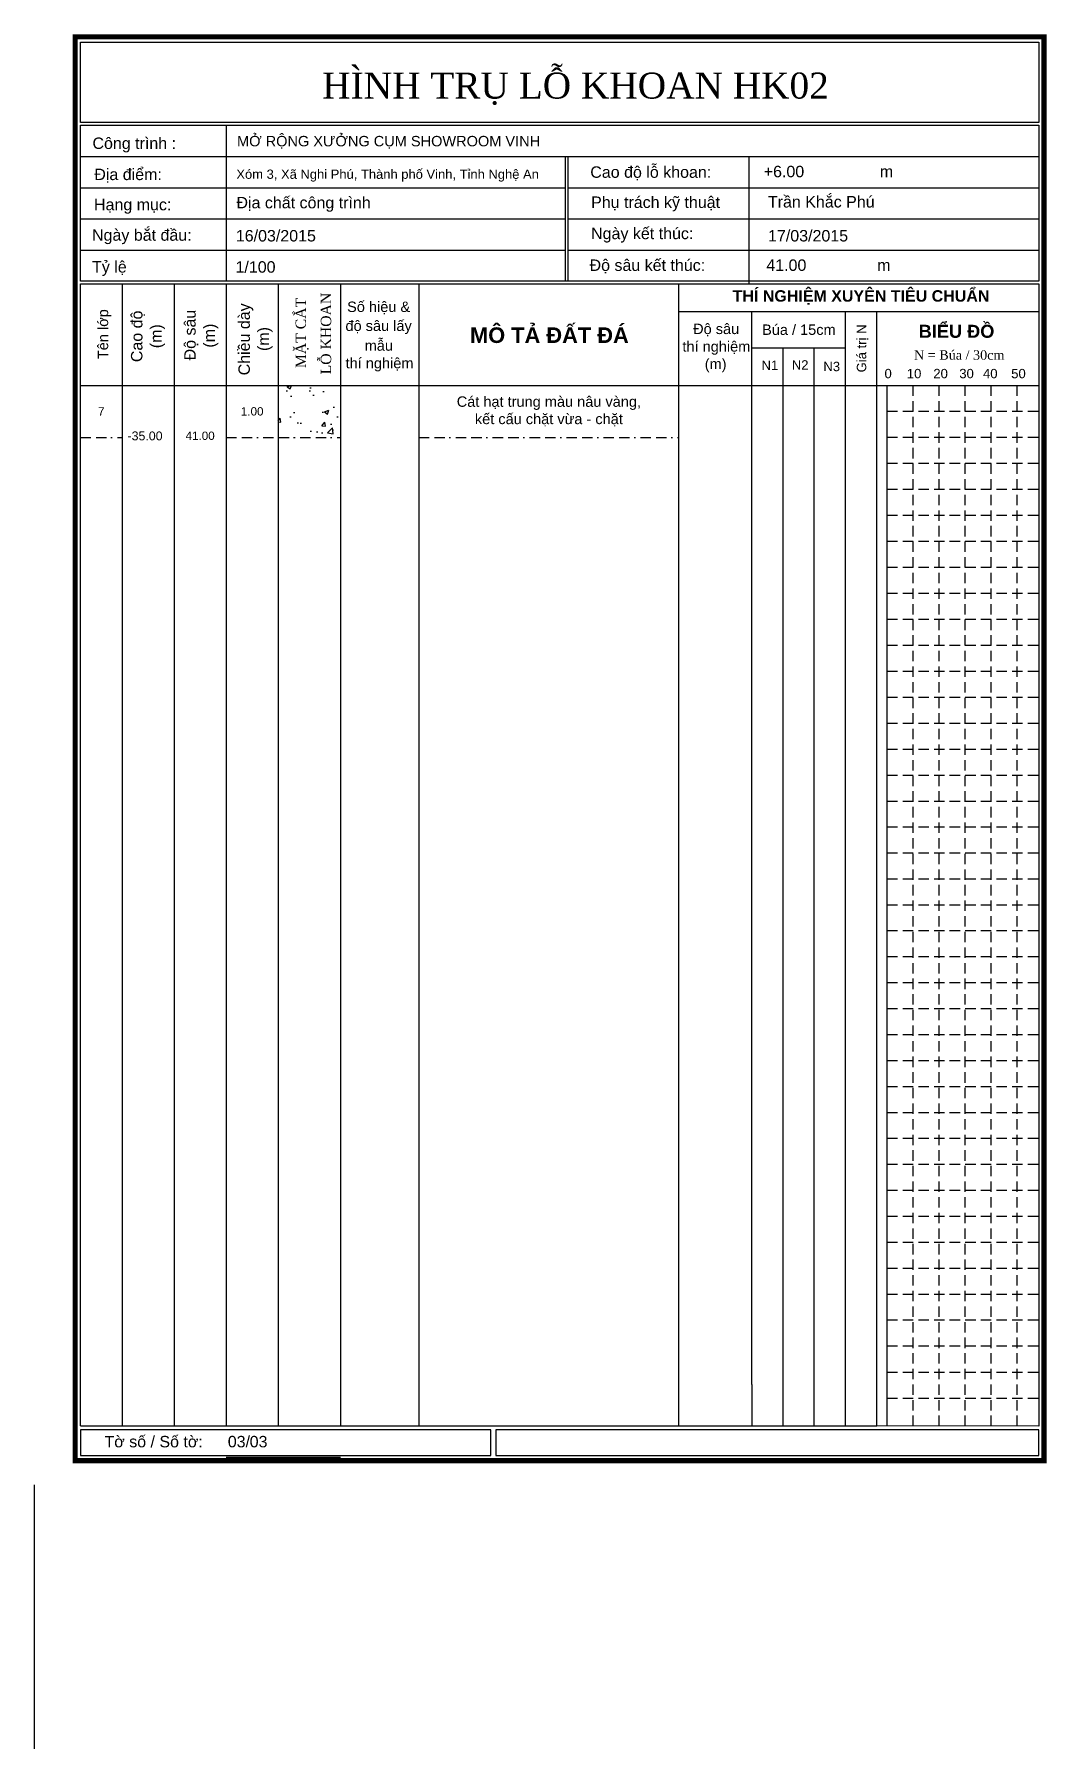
# Model space of a CAD drawing. Extents: x 66 to 2538, y 607 to 1038.
# Drawn here: x 2343.2 to 2537.7, y 609.8 to 939.3 of the extents above; entities that cross this region are included whole.
import ezdxf
from ezdxf.enums import TextEntityAlignment as Align

# ---------------------------------------------------------------- set-up
doc = ezdxf.new("R2010")
doc.units = 0
doc.header["$LTSCALE"] = 8
doc.header["$MEASUREMENT"] = 0
doc.linetypes.add('BORDER2', pattern=[0.875, 0.25, -0.125, 0.25, -0.125, 0, -0.125])
doc.linetypes.add('DASHED2', pattern=[0.375, 0.25, -0.125])
doc.layers.get('0').update_dxf_attribs({"linetype": 'CONTINUOUS'})
doc.layers.get('DEFPOINTS').update_dxf_attribs({"linetype": 'CONTINUOUS'})
for name, color, linetype in [('DUONG', 240, 'CONTINUOUS'), ('TEXT', 1, 'CONTINUOUS'), ('TO1', 2, 'CONTINUOUS')]:
    doc.layers.add(name, color=color, linetype=linetype)
doc.styles.get("Standard").update_dxf_attribs({"font": 'VNARIAL.ttf'})
doc.styles.add('VNARIAL', font='VNARIAL.ttf', dxfattribs={"height": 1.6})
doc.styles.add('VNARIALH', font='VHARIAL.ttf', dxfattribs={"height": 2.5})
doc.styles.add('VNTIMEH', font='VHTIME.ttf', dxfattribs={"height": 5})
doc.dimstyles.get("Standard").update_dxf_attribs({"dimtxt": 1.6, "dimasz": 0, "dimexe": 0.18, "dimexo": 0.0625, "dimgap": 0, "dimtad": 0, "dimtih": 1, "dimtoh": 1, "dimlfac": 0.1, "dimzin": 0, "dimdsep": 46, "dimtxsty": 'Standard', "dimblk1": 'NONE', "dimblk2": 'NONE', "dimsah": 1, "dimcen": 0, "dimse1": 1, "dimse2": 1, "dimsd1": 1, "dimsd2": 1, "dimclrd": 8, "dimclre": 8, "dimclrt": 6, "dimadec": 0, "dimazin": 0, "dimtfac": 1, "dimtdec": 4, "dimtofl": 0, "dimtmove": 0, "dimatfit": 3, "dimldrblk": 'NONE', "dimfxl": 1, "dimtolj": 1, "dimtzin": 0, "dimarcsym": 0})

# ---------------------------------------------------------------- blocks, each defined once
blk = doc.blocks.new('*D75')
at = {"layer": 'DEFPOINTS', "color": 0}
for p in [(2374.86, 862), (2375.01, 862.32), (2375.09, 862.29)]:
    blk.add_point(p, dxfattribs=at)
at = {"color": 6, "insert": (2375.01, 862.13), "char_height": 1.6, "attachment_point": 5}
blk.add_mtext('\\A1;41.00', dxfattribs=at)
blk = doc.blocks.new('_NONE')
at = {"color": 0, "linetype": 'ByBlock'}
blk.add_circle((0, 0), 0.25, dxfattribs=at)
blk = doc.blocks.new('*D76')
at = {"layer": 'DEFPOINTS', "color": 0}
for p in [(2356.01, 871.82), (2356.01, 871.82), (2356.01, 861.82)]:
    blk.add_point(p, dxfattribs=at)
at = {"color": 6, "insert": (2356.01, 866.82), "char_height": 1.6, "attachment_point": 5}
blk.add_mtext('\\A1;7', dxfattribs=at)
blk = doc.blocks.new('*D77')
at = {"layer": 'DEFPOINTS', "color": 0}
for p in [(2385.01, 871.82), (2385.01, 861.82), (2385.01, 861.82)]:
    blk.add_point(p, dxfattribs=at)
at = {"color": 6, "insert": (2385.01, 866.82), "char_height": 1.6, "attachment_point": 5}
blk.add_mtext('\\A1;1.00', dxfattribs=at)
blk = doc.blocks.new('*D83')
at = {"layer": 'DEFPOINTS', "color": 0}
for p in [(2442.01, 871.82), (2442.01, 861.82), (2442.01, 861.82)]:
    blk.add_point(p, dxfattribs=at)
at = {"color": 6, "insert": (2442.01, 866.82), "char_height": 2, "attachment_point": 5}
blk.add_mtext('\\A1;C¸t h¹t trung mµu n©u vµng,\\PkÕt cÊu chÆt võa - chÆt', dxfattribs=at)

msp = doc.modelspace()

# ---------------------------------------------------------------- hatches: boundary and pattern name
at = {"layer": 'DUONG'}
h = msp.add_hatch(dxfattribs=at)
h.set_pattern_fill('AR-CONC', color=1, scale=1.2, style=0)
h.set_pattern_definition([(50, (500, 0), (8.607122, -0.753026), [0.9, -9.9]), (355, (500, 0), (-1.665016, 9.026306), [0.72, -7.92]), (100.4514, (500.717, -0.063), (6.942113, 8.273275), [0.764882, -8.413705]), (46.1842, (500, 2.4), (12.80689, -1.98623), [1.35, -14.85]), (96.6356, (501.067, 2.234), (11.21595, 11.689414), [1.14732, -12.62056]), (351.1842, (500, 2.4), (11.21594, 11.68942), [1.08, -11.88]), (21, (501.2, 1.8), (7.162885, -4.831427), [0.9, -9.9]), (326, (501.2, 1.8), (2.919784, 8.7018), [0.72, -7.92]), (71.4514, (501.797, 1.397), (10.08267, 3.870366), [0.764882, -8.413705]), (37.5, (500, 0), (0.1459183, 3.9947262), [0, -7.824, 0, -8.04, 0, -7.95]), (7.5, (500, 0), (3.1568344, 4.7329405), [0, -4.584, 0, -7.644, 0, -3.03]), (327.5, (497.324, 0), (6.405869, -0.2706585), [0, -3, 0, -9.36, 0, -12.42]), (317.5, (496.124, 0), (6.998234, 1.20126), [0, -3.9, 0, -6.216, 0, -8.82])])
h.paths.add_polyline_path([(2390.009, 861.823), (2402.009, 861.823), (2402.009, 871.823), (2390.009, 871.823)])

# ---------------------------------------------------------------- linework, layer by layer
at = {"color": 5, "linetype": 'Continuous'}
for p, q in [((2352.009, 915.823), (2445.7, 915.823)), ((2352.009, 915.823), (2445.7, 915.823)), ((2445.7, 915.823), (2536.152, 915.823)), ((2445.7, 915.823), (2536.152, 915.823)), ((2352.009, 909.823), (2445.2, 909.823)), ((2352.009, 909.823), (2445.2, 909.823)), ((2445.7, 909.823), (2536.152, 909.823)), ((2445.7, 909.823), (2536.152, 909.823)), ((2352.009, 903.823), (2445.2, 903.823)), ((2352.009, 903.823), (2445.2, 903.823)), ((2445.7, 903.823), (2536.152, 903.823)), ((2445.7, 903.823), (2536.152, 903.823)), ((2352.009, 897.823), (2445.2, 897.823)), ((2352.009, 897.823), (2445.2, 897.823)), ((2445.7, 897.823), (2536.152, 897.823)), ((2445.7, 897.823), (2536.152, 897.823))]:
    msp.add_line(p, q, dxfattribs=at)
at = {"color": 5}
for p, q in [((2445.2, 891.823), (2445.2, 915.823)), ((2445.2, 891.823), (2445.2, 915.823)), ((2445.7, 891.823), (2445.7, 915.823)), ((2445.7, 891.823), (2445.7, 915.823)), ((2480.512, 891.323), (2480.512, 915.823)), ((2480.512, 891.323), (2480.512, 915.823)), ((2467.009, 671.799), (2467.009, 891.323)), ((2467.009, 671.799), (2467.009, 891.323)), ((2467.009, 886.023), (2536.152, 886.023)), ((2467.009, 886.023), (2536.152, 886.023)), ((2481.009, 679.799), (2481.009, 886.023)), ((2481.009, 679.799), (2481.009, 886.023)), ((2499.009, 671.799), (2499.009, 886.023)), ((2499.009, 671.799), (2499.009, 886.023)), ((2505.009, 671.799), (2505.009, 886.023)), ((2505.009, 671.799), (2505.009, 886.023)), ((2481.009, 879.023), (2499.009, 879.023)), ((2481.009, 879.023), (2499.009, 879.023)), ((2487.009, 671.799), (2487.009, 879.023)), ((2487.009, 671.799), (2487.009, 879.023)), ((2493.009, 671.799), (2493.009, 879.023)), ((2493.009, 671.799), (2493.009, 879.023)), ((2352.009, 871.823), (2536.152, 871.823)), ((2352.009, 871.823), (2536.152, 871.823)), ((2507.009, 671.799), (2507.009, 871.823)), ((2507.009, 671.799), (2507.009, 871.823)), ((2481.009, 679.799), (2481.008, 671.806)), ((2352.009, 671.823), (2505.009, 671.823)), ((2380.009, 671.823), (2402.009, 671.823)), ((2417.009, 671.823), (2467.009, 671.823)), ((2380.009, 665.823), (2402.009, 665.823))]:
    msp.add_line(p, q, dxfattribs=at)
at = {"color": 3, "linetype": 'DASHED2'}
for p, q in [((2512.009, 671.799), (2512.009, 871.823)), ((2512.009, 671.799), (2512.009, 871.823)), ((2517.009, 671.799), (2517.009, 871.823)), ((2517.009, 671.799), (2517.009, 871.823)), ((2522.009, 671.799), (2522.009, 871.823)), ((2522.009, 671.799), (2522.009, 871.823)), ((2527.009, 671.799), (2527.009, 871.823)), ((2527.009, 671.799), (2527.009, 871.823)), ((2532.009, 671.799), (2532.009, 871.823)), ((2532.009, 671.799), (2532.009, 871.823)), ((2507.009, 866.876), (2536.152, 866.876)), ((2507.009, 866.876), (2536.152, 866.876)), ((2507.009, 861.876), (2536.152, 861.876)), ((2507.009, 861.876), (2536.152, 861.876)), ((2507.009, 856.876), (2536.152, 856.876)), ((2507.009, 856.876), (2536.152, 856.876)), ((2507.009, 851.876), (2536.152, 851.876)), ((2507.009, 851.876), (2536.152, 851.876)), ((2507.009, 846.876), (2536.152, 846.876)), ((2507.009, 846.876), (2536.152, 846.876)), ((2507.009, 841.876), (2536.152, 841.876)), ((2507.009, 841.876), (2536.152, 841.876)), ((2507.009, 836.876), (2536.152, 836.876)), ((2507.009, 836.876), (2536.152, 836.876)), ((2507.009, 831.876), (2536.152, 831.876)), ((2507.009, 831.876), (2536.152, 831.876)), ((2507.009, 826.876), (2536.152, 826.876)), ((2507.009, 826.876), (2536.152, 826.876)), ((2507.009, 821.876), (2536.152, 821.876)), ((2507.009, 821.876), (2536.152, 821.876)), ((2507.009, 816.876), (2536.152, 816.876)), ((2507.009, 816.876), (2536.152, 816.876)), ((2507.009, 811.876), (2536.152, 811.876)), ((2507.009, 811.876), (2536.152, 811.876)), ((2507.009, 806.928), (2536.152, 806.928)), ((2507.009, 806.928), (2536.152, 806.928)), ((2507.009, 801.928), (2536.152, 801.928)), ((2507.009, 801.928), (2536.152, 801.928)), ((2507.009, 796.928), (2536.152, 796.928)), ((2507.009, 796.928), (2536.152, 796.928)), ((2507.009, 791.928), (2536.152, 791.928)), ((2507.009, 791.928), (2536.152, 791.928)), ((2507.009, 786.981), (2536.152, 786.981)), ((2507.009, 786.981), (2536.152, 786.981)), ((2507.009, 781.981), (2536.152, 781.981)), ((2507.009, 781.981), (2536.152, 781.981)), ((2507.009, 776.981), (2536.152, 776.981)), ((2507.009, 776.981), (2536.152, 776.981)), ((2507.009, 771.981), (2536.152, 771.981)), ((2507.009, 771.981), (2536.152, 771.981)), ((2507.009, 767.033), (2536.152, 767.033)), ((2507.009, 767.033), (2536.152, 767.033)), ((2507.009, 762.033), (2536.152, 762.033)), ((2507.009, 762.033), (2536.152, 762.033)), ((2507.009, 757.033), (2536.152, 757.033)), ((2507.009, 757.033), (2536.152, 757.033)), ((2507.009, 752.033), (2536.152, 752.033)), ((2507.009, 752.033), (2536.152, 752.033)), ((2507.009, 747.085), (2536.152, 747.085)), ((2507.009, 747.085), (2536.152, 747.085)), ((2507.009, 742.085), (2536.152, 742.085)), ((2507.009, 742.085), (2536.152, 742.085)), ((2507.009, 737.085), (2536.152, 737.085)), ((2507.009, 737.085), (2536.152, 737.085)), ((2507.009, 732.085), (2536.152, 732.085)), ((2507.009, 732.085), (2536.152, 732.085)), ((2507.009, 727.138), (2536.152, 727.138)), ((2507.009, 727.138), (2536.152, 727.138)), ((2507.009, 722.138), (2536.152, 722.138)), ((2507.009, 722.138), (2536.152, 722.138)), ((2507.009, 717.138), (2536.152, 717.138)), ((2507.009, 717.138), (2536.152, 717.138)), ((2507.009, 712.138), (2536.152, 712.138)), ((2507.009, 712.138), (2536.152, 712.138)), ((2507.009, 707.138), (2536.152, 707.138)), ((2507.009, 707.138), (2536.152, 707.138)), ((2507.009, 702.138), (2536.152, 702.138)), ((2507.009, 702.138), (2536.152, 702.138)), ((2507.009, 697.138), (2536.152, 697.138)), ((2507.009, 697.138), (2536.152, 697.138)), ((2507.009, 692.19), (2536.152, 692.19)), ((2507.009, 692.19), (2536.152, 692.19)), ((2507.009, 687.19), (2536.152, 687.19)), ((2507.009, 687.19), (2536.152, 687.19)), ((2507.009, 682.19), (2536.152, 682.19)), ((2507.009, 682.19), (2536.152, 682.19)), ((2507.009, 677.19), (2536.152, 677.19)), ((2507.009, 677.19), (2536.152, 677.19))]:
    msp.add_line(p, q, dxfattribs=at)
at = {"color": 5, "linetype": 'BORDER2'}
for p, q in [((2352.009, 861.823), (2360.009, 861.823)), ((2380.009, 861.823), (2402.009, 861.823)), ((2417.009, 861.823), (2467.009, 861.823))]:
    msp.add_line(p, q, dxfattribs=at)
at = {"color": 8}
msp.add_line((2343.152, 660.473), (2343.152, 609.784), dxfattribs=at)
msp.add_line((2343.152, 660.473), (2343.152, 609.784), dxfattribs=at)
at = {"color": 1, "const_width": 1}
msp.add_lwpolyline([(2351, 665.141), (2537.152, 665.141), (2537.152, 938.805), (2351, 938.805)], close=True, dxfattribs=at)
msp.add_lwpolyline([(2351, 665.141), (2537.152, 665.141), (2537.152, 938.805), (2351, 938.805)], close=True, dxfattribs=at)
at = {"color": 5}
for points in [[(2352.009, 937.805), (2536.152, 937.805), (2536.152, 922.323), (2352.009, 922.323)], [(2352.009, 937.805), (2536.152, 937.805), (2536.152, 922.323), (2352.009, 922.323)], [(2352.009, 921.823), (2536.152, 921.823), (2536.152, 891.823), (2352.009, 891.823)], [(2352.009, 921.823), (2536.152, 921.823), (2536.152, 891.823), (2352.009, 891.823)], [(2352.009, 891.323), (2536.152, 891.323), (2536.152, 671.799), (2352.009, 671.823)], [(2352.009, 891.323), (2536.152, 891.323), (2536.152, 671.799), (2352.009, 671.823)], [(2352.009, 666.141), (2430.848, 666.141), (2430.848, 671.099), (2352.009, 671.099)], [(2352.009, 666.141), (2430.848, 666.141), (2430.848, 671.099), (2352.009, 671.099)], [(2431.848, 666.141), (2536.152, 666.141), (2536.152, 671.099), (2431.848, 671.099)], [(2431.848, 666.141), (2536.152, 666.141), (2536.152, 671.099), (2431.848, 671.099)]]:
    msp.add_lwpolyline(points, close=True, dxfattribs=at)
for points in [[(2380.009, 921.823), (2380.009, 891.823)], [(2380.009, 921.823), (2380.009, 891.823)], [(2360.009, 891.323), (2360.009, 671.822)], [(2370.009, 891.323), (2370.009, 671.821)], [(2370.009, 891.323), (2370.009, 671.821)], [(2380.009, 891.323), (2380.009, 671.82)], [(2380.009, 891.323), (2380.009, 671.82)], [(2390.009, 891.323), (2390.009, 671.818)], [(2390.009, 891.323), (2390.009, 671.818)], [(2402.009, 891.323), (2402.009, 671.817)], [(2402.009, 891.323), (2402.009, 671.817)], [(2417.009, 891.323), (2417.009, 671.815)], [(2417.009, 891.323), (2417.009, 671.815)]]:
    msp.add_lwpolyline(points, dxfattribs=at)

# ---------------------------------------------------------------- texts
at = {"color": 1}
for s, height, style, p in [('h×nh trô Lç khoan HK02', 5, 'VNTIMEH', (2398.464, 926.945)), ('C«ng tr×nh :', 2.2, 'VNARIAL', (2354.326, 917.266)), ('§Þa ®iÓm:', 2.2, 'VNARIAL', (2354.678, 911.283)), ('Cao ®é lç khoan:', 2.2, 'VNARIAL', (2449.969, 911.721)), ('H¹ng môc:', 2.2, 'VNARIAL', (2354.625, 905.48)), ('Phô tr¸ch kü thuËt', 2.2, 'VNARIAL', (2450.125, 905.928)), ('Ngµy b¾t ®Çu:', 2.2, 'VNARIAL', (2354.244, 899.623)), ('Ngµy kÕt thóc:', 2.2, 'VNARIAL', (2450.125, 899.928)), ('Tû lÖ ', 2.2, 'VNARIAL', (2354.249, 893.512)), ('§é s©u kÕt thóc:', 2.2, 'VNARIAL', (2449.83, 893.827)), ('Sè hiÖu & ', 2, 'VNARIAL', (2403.246, 885.933)), ('Sè hiÖu & ', 2, 'VNARIAL', (2403.246, 885.933)), ('®é s©u lÊy ', 2, 'VNARIAL', (2402.932, 882.285)), ('®é s©u lÊy ', 2, 'VNARIAL', (2402.932, 882.285)), ('§é s©u ', 2, 'VNARIAL', (2469.722, 881.686)), ('§é s©u ', 2, 'VNARIAL', (2469.722, 881.686)), ('Bóa / 15cm', 2, 'VNARIAL', (2482.971, 881.527)), ('Bóa / 15cm', 2, 'VNARIAL', (2482.971, 881.527)), ('mÉu', 2, 'VNARIAL', (2406.626, 878.484)), ('mÉu', 2, 'VNARIAL', (2406.626, 878.484)), ('thÝ nghiÖm', 2, 'VNARIAL', (2467.668, 878.309)), ('thÝ nghiÖm', 2, 'VNARIAL', (2467.668, 878.309)), ('thÝ nghiÖm', 2, 'VNARIAL', (2402.956, 875.107)), ('thÝ nghiÖm', 2, 'VNARIAL', (2402.956, 875.107)), ('(m)', 2, 'VNARIAL', (2471.954, 874.942)), ('(m)', 2, 'VNARIAL', (2471.954, 874.942)), ('N1', 1.8, 'VNARIAL', (2482.855, 874.793)), ('N1', 1.8, 'VNARIAL', (2482.855, 874.793)), ('N2', 1.8, 'VNARIAL', (2488.675, 874.855)), ('N2', 1.8, 'VNARIAL', (2488.675, 874.855)), ('N3', 1.8, 'VNARIAL', (2494.742, 874.556)), ('N3', 1.8, 'VNARIAL', (2494.742, 874.556)), ('Tê sè / Sè tê: ', 2.2, 'VNARIAL', (2356.638, 667.708)), ('Tê sè / Sè tê: ', 2.2, 'VNARIAL', (2356.638, 667.708)), ('03', 2.2, 'VNARIAL', (2384.531, 667.708))]:
    msp.add_text(s, height=height, dxfattribs=dict(at, style=style)).set_placement(p)
at = {"color": 1, "style": 'VNARIAL'}
msp.add_text('Xãm 3, X· Nghi Phó, Thµnh phè Vinh, TØnh NghÖ An', height=1.782, dxfattribs=at).set_placement((2381.972, 910.99), align=Align.BOTTOM_LEFT)
at = {"color": 1}
for s, height, style, p in [('ChiÒu dµy ', 2.2, 'VNARIAL', (2384.565, 873.753)), ('ChiÒu dµy ', 2.2, 'VNARIAL', (2384.565, 873.753)), ('mÆt c¾t ', 2, 'VNTIMEH', (2395.349, 875.14)), ('mÆt c¾t ', 2, 'VNTIMEH', (2395.349, 875.14)), ('lç khoan', 2, 'VNTIMEH', (2400.183, 873.937)), ('lç khoan', 2, 'VNTIMEH', (2400.183, 873.937)), ('Tªn líp', 2, 'VNARIAL', (2357.344, 876.867)), ('Tªn líp', 2, 'VNARIAL', (2357.344, 876.867)), ('Cao ®é ', 2.2, 'VNARIAL', (2363.925, 876.29)), ('Cao ®é ', 2.2, 'VNARIAL', (2363.925, 876.29)), ('(m)', 2.2, 'VNARIAL', (2367.629, 878.962)), ('(m)', 2.2, 'VNARIAL', (2367.629, 878.962)), ('§é s©u ', 2.2, 'VNARIAL', (2374.156, 876.625)), ('§é s©u ', 2.2, 'VNARIAL', (2374.156, 876.625)), ('(m)', 2.2, 'VNARIAL', (2377.86, 879.08)), ('(m)', 2.2, 'VNARIAL', (2377.86, 879.08)), ('Gi¸ trÞ N', 1.8, 'VNARIAL', (2502.974, 874.319)), ('Gi¸ trÞ N', 1.8, 'VNARIAL', (2502.974, 874.319)), ('(m)', 2.2, 'VNARIAL', (2388.269, 878.431)), ('(m)', 2.2, 'VNARIAL', (2388.269, 878.431))]:
    msp.add_text(s, height=height, rotation=90, dxfattribs=dict(at, style=style)).set_placement(p)
for s, insert, char_height, width, attachment_point, style in [('\\f.VnArialH|b1|i0|c0|p34;thÝ nghiÖm xuyªn tiªu chuÈn', (2501.978, 888.731), 2.2, 50.79092, 5, 'VNARIAL'), ('\\f.VnArialH|b1|i0|c0|p34;thÝ nghiÖm xuyªn tiªu chuÈn', (2501.978, 888.731), 2.2, 50.79092, 5, 'VNARIAL'), ('\\f.VnArialH|b1|i0|c0|p34;M« t¶ ®Êt ®¸', (2442.112, 881.454), 3, 39.7313, 5, 'VNARIALH'), ('\\f.VnArialH|b1|i0|c0|p34;M« t¶ ®Êt ®¸', (2442.112, 881.454), 3, 39.7313, 5, 'VNARIALH'), ('\\f.VnArialH|b1|i0|c0|p34;biÓu ®å', (2520.324, 882.201), 2.5, 17.3794, 5, 'VNARIAL'), ('\\f.VnArialH|b1|i0|c0|p34;biÓu ®å', (2520.324, 882.201), 2.5, 17.3794, 5, 'VNARIAL'), ('\\f.VnTime|b0|i0|c0|p34;N = Bóa / 30cm', (2529.543, 877.654), 1.8, 18.7686, 6, 'VNTIMEH'), ('\\f.VnTime|b0|i0|c0|p34;N = Bóa / 30cm', (2529.543, 877.654), 1.8, 18.7686, 6, 'VNTIMEH'), ('0', (2507.191, 874.08), 1.8, 2.31179, 5, 'VNARIAL'), ('0', (2507.191, 874.08), 1.8, 2.31179, 5, 'VNARIAL'), ('10', (2512.176, 874.08), 1.8, 2.3118, 5, 'VNARIAL'), ('10', (2512.176, 874.08), 1.8, 2.3118, 5, 'VNARIAL'), ('20', (2517.271, 874.08), 1.8, 2.3118, 5, 'VNARIAL'), ('20', (2517.271, 874.08), 1.8, 2.3118, 5, 'VNARIAL'), ('30', (2522.256, 874.08), 1.8, 2.3118, 5, 'VNARIAL'), ('30', (2522.256, 874.08), 1.8, 2.3118, 5, 'VNARIAL'), ('40', (2526.809, 874.08), 1.8, 2.3118, 5, 'VNARIAL'), ('40', (2526.809, 874.08), 1.8, 2.3118, 5, 'VNARIAL'), ('50', (2532.228, 874.08), 1.8, 2.3118, 5, 'VNARIAL'), ('50', (2532.228, 874.08), 1.8, 2.3118, 5, 'VNARIAL')]:
    msp.add_mtext(s, dxfattribs=dict(at, insert=insert, char_height=char_height, width=width, attachment_point=attachment_point, style=style))
at = {"layer": 'TEXT', "color": 1}
for s, height, style, p in [('më réng x\xadëng côm showroom vinh', 2, 'VNARIALH', (2382.099, 917.17)), ('+6.00', 2.2, 'VNARIAL', (2483.29, 911.17)), ('m', 2.2, 'VNARIAL', (2505.592, 911.17)), ('§Þa chÊt c«ng tr×nh', 2.2, 'VNARIAL', (2381.988, 905.197)), ('TrÇn Kh¾c Phó', 2.2, 'VNARIAL', (2484.092, 905.353)), ('16/03/2015', 2.2, 'VNARIAL', (2381.872, 898.823)), ('17/03/2015', 2.2, 'VNARIAL', (2484.119, 898.823)), ('1/100', 2.2, 'VNARIAL', (2381.808, 892.823)), ('41.00', 2.2, 'VNARIAL', (2483.79, 893.17)), ('m', 2.2, 'VNARIAL', (2505.092, 893.17)), ('03/', 2.2, 'VNARIAL', (2380.324, 667.05))]:
    msp.add_text(s, height=height, dxfattribs=dict(at, style=style)).set_placement(p, align=Align.BOTTOM_LEFT)
at = {"layer": 'TO1', "color": 6, "style": 'VNARIAL'}
msp.add_text('-35.00', height=1.7, dxfattribs=at).set_placement((2364.427, 862.114), align=Align.MIDDLE_CENTER)

# ---------------------------------------------------------------- dimensions: what is measured, and where the dimension line sits
at = {"color": 2}
dim = msp.add_aligned_dim(p1=(2442.009, 871.823), p2=(2442.009, 861.823), distance=0, text='C¸t h¹t trung mµu n©u vµng,\\PkÕt cÊu chÆt võa - chÆt', dimstyle='Standard', override={"dimtxt": 2}, dxfattribs=at)
dim.commit()
dim.dimension.update_dxf_attribs({"geometry": '*D83', "text_midpoint": (2442.009, 866.823)})
dim = msp.add_aligned_dim(p1=(2356.009, 861.823), p2=(2356.009, 871.823), distance=0, text='7', dimstyle='Standard', dxfattribs=at)
dim.commit()
dim.dimension.update_dxf_attribs({"geometry": '*D76', "text_midpoint": (2356.009, 866.823)})
dim = msp.add_aligned_dim(p1=(2385.009, 871.823), p2=(2385.009, 861.823), distance=0, dimstyle='Standard', dxfattribs=at)
dim.commit()
dim.dimension.update_dxf_attribs({"geometry": '*D77', "text_midpoint": (2385.009, 866.823)})
dim = msp.add_linear_dim(base=(2375.085, 862.288), p1=(2374.86, 862), p2=(2375.009, 862.323), angle=65.31163, text='41.00', dimstyle='Standard', dxfattribs=at)
dim.commit()
dim.dimension.update_dxf_attribs({"geometry": '*D75', "text_midpoint": (2375.011, 862.127), "dimtype": 161})

doc.saveas('drawing.dxf')
